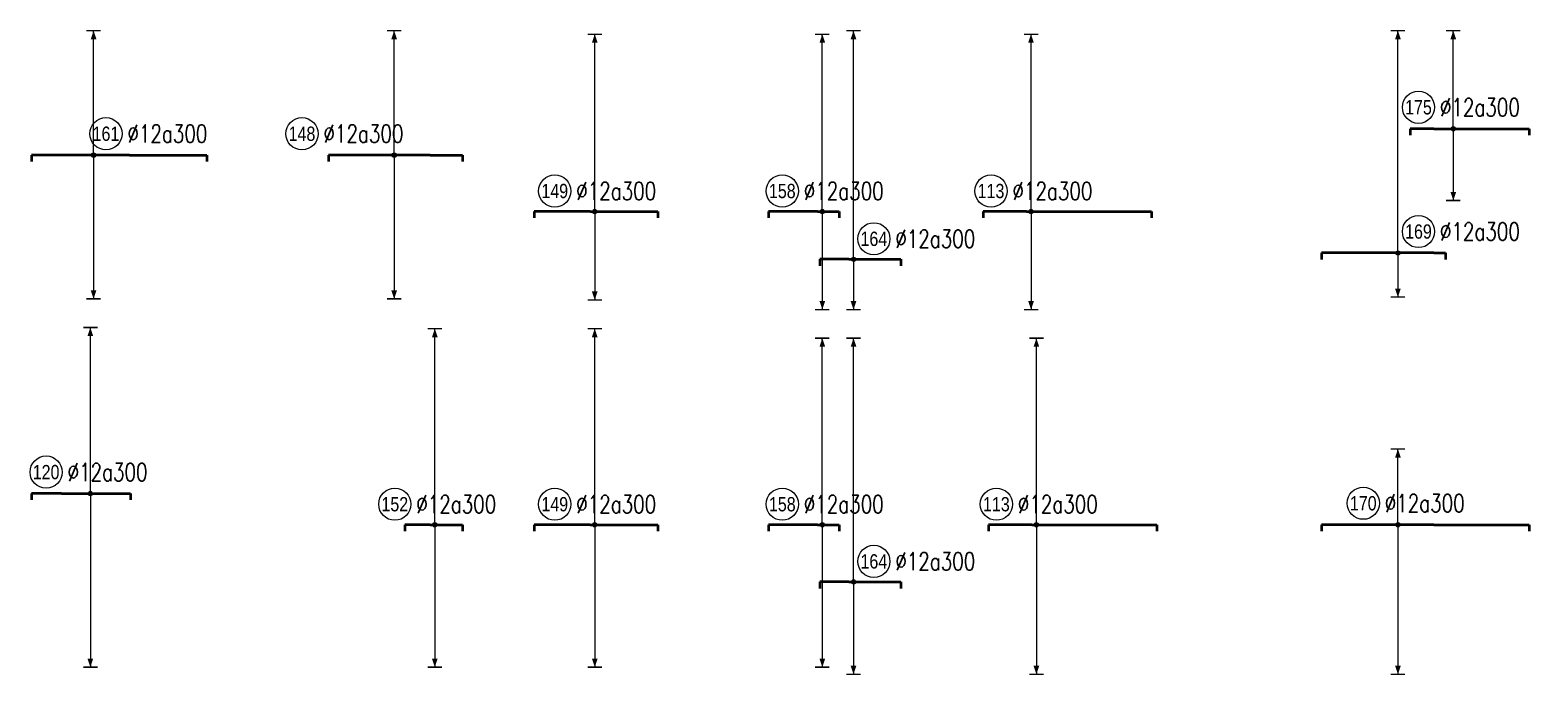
# Model space of a CAD drawing. Header units: millimetres. Extents: x -415354 to 883813, y -531490 to 486716.
# Drawn here: x 111759 to 153650, y -90420 to -72380 of the extents above; entities that cross this region are included whole.
import ezdxf
from ezdxf.enums import TextEntityAlignment as Align

# ---------------------------------------------------------------- set-up
doc = ezdxf.new("R2010")
doc.units = ezdxf.units.MM
doc.header["$MEASUREMENT"] = 0
for name, color, linetype, lineweight in [('NDC_S_DIM', 1, 'Continuous', 15), ('NDC_S_REBAR', 4, 'Continuous', 35), ('NDC_S_VN TEXT', 7, 'Continuous', 20)]:
    doc.layers.add(name, color=color, linetype=linetype, lineweight=lineweight)
doc.styles.add('ARIAL', font='arial.ttf', dxfattribs={"width": 0.8})
doc.styles.add('NDC_EN TXT', font='romans.shx', dxfattribs={"width": 0.8})

# ---------------------------------------------------------------- blocks, each defined once
blk = doc.blocks.new('*U143')
h = blk.add_hatch(color=6)
edge = h.paths.add_edge_path()
edge.add_arc((-5.03, 0), 0.3, 0, 360)
at = {"layer": 'NDC_S_DIM', "color": 8}
for q in [(-5.03, 17.41), (-5.03, -20.09)]:
    blk.add_line((-5.03, 0), q, dxfattribs=at)
for points in [[(-6.03, 17.41, 0.2, 0.2, 0), (-4.03, 17.41, 0, 0, 0)], [(-6.03, -20.09, 0.2, 0.2, 0), (-4.03, -20.09, 0, 0, 0)]]:
    blk.add_lwpolyline(points, format="xyseb", dxfattribs=at)
at = {"layer": 'NDC_S_DIM'}
blk.add_circle((-3.3, 3), 2.25, dxfattribs=at)
at = {"layer": 'NDC_S_DIM', "color": 6}
blk.add_circle((-5.03, 0), 0.3, dxfattribs=at)
at = {"layer": 'NDC_S_DIM', "color": 8}
for points in [[(-5.43, 16.21), (-5.03, 17.41), (-4.63, 16.21)], [(-5.43, -18.89), (-5.03, -20.09), (-4.63, -18.89)]]:
    blk.add_solid(points, dxfattribs=at)
at = {"layer": 'NDC_S_REBAR'}
for p, q in [((0, 0), (-13.71, 0)), ((-13.71, 0), (-13.71, -0.9)), ((0, 0), (10.79, 0)), ((10.79, 0), (10.79, -0.9)), ((-13.71, -0.9), (-13.71, -0.9)), ((10.79, -0.9), (10.79, -0.9))]:
    blk.add_line(p, q, dxfattribs=at)
at = {"layer": 'NDC_S_VN TEXT', "color": 3, "style": 'NDC_EN TXT', "width": 0.75}
blk.add_attdef('DKT', (-0.3, 1.75), '', height=2.5, dxfattribs=at)
at = {"layer": 'NDC_S_VN TEXT', "style": 'ARIAL', "width": 0.8}
blk.add_attdef('KHT', text='', height=2, dxfattribs=at).set_placement((-3.3, 3), align=Align.MIDDLE_CENTER)
blk = doc.blocks.new('*U142')
h = blk.add_hatch(color=6)
edge = h.paths.add_edge_path()
edge.add_arc((-5.03, 0), 0.3, 0, 360)
at = {"layer": 'NDC_S_DIM', "color": 8}
for q in [(-5.03, 17.41), (-5.03, -20.09)]:
    blk.add_line((-5.03, 0), q, dxfattribs=at)
for points in [[(-6.03, 17.41, 0.2, 0.2, 0), (-4.03, 17.41, 0, 0, 0)], [(-6.03, -20.09, 0.2, 0.2, 0), (-4.03, -20.09, 0, 0, 0)]]:
    blk.add_lwpolyline(points, format="xyseb", dxfattribs=at)
at = {"layer": 'NDC_S_DIM'}
blk.add_circle((-17.91, 3), 2.25, dxfattribs=at)
at = {"layer": 'NDC_S_DIM', "color": 6}
blk.add_circle((-5.03, 0), 0.3, dxfattribs=at)
at = {"layer": 'NDC_S_DIM', "color": 8}
for points in [[(-5.43, 16.21), (-5.03, 17.41), (-4.63, 16.21)], [(-5.43, -18.89), (-5.03, -20.09), (-4.63, -18.89)]]:
    blk.add_solid(points, dxfattribs=at)
at = {"layer": 'NDC_S_REBAR'}
for p, q in [((0, 0), (-14.21, 0)), ((-14.21, 0), (-14.21, -0.9)), ((0, 0), (4.54, 0)), ((4.54, 0), (4.54, -0.9)), ((-14.21, -0.9), (-14.21, -0.9)), ((4.54, -0.9), (4.54, -0.9))]:
    blk.add_line(p, q, dxfattribs=at)
at = {"layer": 'NDC_S_VN TEXT', "color": 3, "style": 'NDC_EN TXT', "width": 0.75}
blk.add_attdef('DKT', (-14.91, 1.75), '', height=2.5, dxfattribs=at)
at = {"layer": 'NDC_S_VN TEXT', "style": 'ARIAL', "width": 0.8}
blk.add_attdef('KHT', text='', height=2, dxfattribs=at).set_placement((-17.91, 3), align=Align.MIDDLE_CENTER)
blk = doc.blocks.new('*U140')
h = blk.add_hatch(color=6)
edge = h.paths.add_edge_path()
edge.add_arc((0.65, 0), 0.3, 0, 360)
at = {"layer": 'NDC_S_DIM', "color": 8}
for q in [(0.65, 24.79), (0.65, -12.37)]:
    blk.add_line((0.65, 0), q, dxfattribs=at)
for points in [[(-0.35, 24.79, 0.2, 0.2, 0), (1.65, 24.79, 0, 0, 0)], [(-0.35, -12.37, 0.2, 0.2, 0), (1.65, -12.37, 0, 0, 0)]]:
    blk.add_lwpolyline(points, format="xyseb", dxfattribs=at)
at = {"layer": 'NDC_S_DIM'}
blk.add_circle((-4.94, 2.87), 2.25, dxfattribs=at)
at = {"layer": 'NDC_S_DIM', "color": 6}
blk.add_circle((0.65, 0), 0.3, dxfattribs=at)
at = {"layer": 'NDC_S_DIM', "color": 8}
for points in [[(0.25, 23.59), (0.65, 24.79), (1.05, 23.59)], [(0.25, -11.17), (0.65, -12.37), (1.05, -11.17)]]:
    blk.add_solid(points, dxfattribs=at)
at = {"layer": 'NDC_S_REBAR'}
for p, q in [((0, 0), (-7.81, 0)), ((-7.81, 0), (-7.81, -0.9)), ((0, 0), (9.44, 0)), ((9.44, 0), (9.44, -0.9)), ((-7.81, -0.9), (-7.81, -0.9)), ((9.44, -0.9), (9.44, -0.9))]:
    blk.add_line(p, q, dxfattribs=at)
at = {"layer": 'NDC_S_VN TEXT', "style": 'ARIAL', "width": 0.8}
blk.add_attdef('KHT', text='', height=2, dxfattribs=at).set_placement((-4.94, 2.87), align=Align.MIDDLE_CENTER)
at = {"layer": 'NDC_S_VN TEXT', "color": 3, "style": 'NDC_EN TXT', "width": 0.75}
blk.add_attdef('DKT', (-1.94, 1.62), '', height=2.5, dxfattribs=at)
blk = doc.blocks.new('*U141')
h = blk.add_hatch(color=6)
edge = h.paths.add_edge_path()
edge.add_arc((0.65, 0), 0.3, 0, 360)
at = {"layer": 'NDC_S_DIM', "color": 8}
for q in [(0.65, 24.79), (0.65, -13.71)]:
    blk.add_line((0.65, 0), q, dxfattribs=at)
for points in [[(-0.35, 24.79, 0.2, 0.2, 0), (1.65, 24.79, 0, 0, 0)], [(-0.35, -13.71, 0.2, 0.2, 0), (1.65, -13.71, 0, 0, 0)]]:
    blk.add_lwpolyline(points, format="xyseb", dxfattribs=at)
at = {"layer": 'NDC_S_DIM'}
blk.add_circle((-4.94, 2.87), 2.25, dxfattribs=at)
at = {"layer": 'NDC_S_DIM', "color": 6}
blk.add_circle((0.65, 0), 0.3, dxfattribs=at)
at = {"layer": 'NDC_S_DIM', "color": 8}
for points in [[(0.25, 23.59), (0.65, 24.79), (1.05, 23.59)], [(0.25, -12.51), (0.65, -13.71), (1.05, -12.51)]]:
    blk.add_solid(points, dxfattribs=at)
at = {"layer": 'NDC_S_REBAR'}
for p, q in [((0, 0), (-6.85, 0)), ((-6.85, 0), (-6.85, -0.9)), ((0, 0), (3, 0)), ((3, 0), (3, -0.9)), ((-6.85, -0.9), (-6.85, -0.9)), ((3, -0.9), (3, -0.9))]:
    blk.add_line(p, q, dxfattribs=at)
at = {"layer": 'NDC_S_VN TEXT', "style": 'ARIAL', "width": 0.8}
blk.add_attdef('KHT', text='', height=2, dxfattribs=at).set_placement((-4.94, 2.87), align=Align.MIDDLE_CENTER)
at = {"layer": 'NDC_S_VN TEXT', "color": 3, "style": 'NDC_EN TXT', "width": 0.75}
blk.add_attdef('DKT', (-1.94, 1.62), '', height=2.5, dxfattribs=at)
blk = doc.blocks.new('*U139')
h = blk.add_hatch(color=6)
edge = h.paths.add_edge_path()
edge.add_arc((0.65, 0), 0.3, 0, 360)
at = {"layer": 'NDC_S_DIM', "color": 8}
for q in [(0.65, 24.79), (0.65, -13.71)]:
    blk.add_line((0.65, 0), q, dxfattribs=at)
for points in [[(-0.35, 24.79, 0.2, 0.2, 0), (1.65, 24.79, 0, 0, 0)], [(-0.35, -13.71, 0.2, 0.2, 0), (1.65, -13.71, 0, 0, 0)]]:
    blk.add_lwpolyline(points, format="xyseb", dxfattribs=at)
at = {"layer": 'NDC_S_DIM'}
blk.add_circle((-4.94, 2.87), 2.25, dxfattribs=at)
at = {"layer": 'NDC_S_DIM', "color": 6}
blk.add_circle((0.65, 0), 0.3, dxfattribs=at)
at = {"layer": 'NDC_S_DIM', "color": 8}
for points in [[(0.25, 23.59), (0.65, 24.79), (1.05, 23.59)], [(0.25, -12.51), (0.65, -13.71), (1.05, -12.51)]]:
    blk.add_solid(points, dxfattribs=at)
at = {"layer": 'NDC_S_REBAR'}
for p, q in [((0, 0), (-6.02, 0)), ((-6.02, 0), (-6.02, -0.9)), ((0, 0), (17.48, 0)), ((17.48, 0), (17.48, -0.9)), ((-6.02, -0.9), (-6.02, -0.9)), ((17.48, -0.9), (17.48, -0.9))]:
    blk.add_line(p, q, dxfattribs=at)
at = {"layer": 'NDC_S_VN TEXT', "style": 'ARIAL', "width": 0.8}
blk.add_attdef('KHT', text='', height=2, dxfattribs=at).set_placement((-4.94, 2.87), align=Align.MIDDLE_CENTER)
at = {"layer": 'NDC_S_VN TEXT', "color": 3, "style": 'NDC_EN TXT', "width": 0.75}
blk.add_attdef('DKT', (-1.94, 1.62), '', height=2.5, dxfattribs=at)
blk = doc.blocks.new('*U136')
h = blk.add_hatch(color=6)
edge = h.paths.add_edge_path()
edge.add_arc((-5.03, 0), 0.3, 0, 360)
at = {"layer": 'NDC_S_DIM', "color": 8}
for q in [(-5.03, 31.08), (-5.03, -6.17)]:
    blk.add_line((-5.03, 0), q, dxfattribs=at)
for points in [[(-6.03, 31.08, 0.2, 0.2, 0), (-4.03, 31.08, 0, 0, 0)], [(-6.03, -6.17, 0.2, 0.2, 0), (-4.03, -6.17, 0, 0, 0)]]:
    blk.add_lwpolyline(points, format="xyseb", dxfattribs=at)
at = {"layer": 'NDC_S_DIM'}
blk.add_circle((-2.16, 3), 2.25, dxfattribs=at)
at = {"layer": 'NDC_S_DIM', "color": 6}
blk.add_circle((-5.03, 0), 0.3, dxfattribs=at)
at = {"layer": 'NDC_S_DIM', "color": 8}
for points in [[(-5.43, 29.88), (-5.03, 31.08), (-4.63, 29.88)], [(-5.43, -4.97), (-5.03, -6.17), (-4.63, -4.97)]]:
    blk.add_solid(points, dxfattribs=at)
at = {"layer": 'NDC_S_REBAR'}
for p, q in [((0, 0), (-15.71, 0)), ((-15.71, 0), (-15.71, -0.9)), ((0, 0), (1.64, 0)), ((1.64, 0), (1.64, -0.9)), ((-15.71, -0.9), (-15.71, -0.9)), ((1.64, -0.9), (1.64, -0.9))]:
    blk.add_line(p, q, dxfattribs=at)
at = {"layer": 'NDC_S_VN TEXT', "color": 3, "style": 'NDC_EN TXT', "width": 0.75}
blk.add_attdef('DKT', (0.84, 1.75), '', height=2.5, dxfattribs=at)
at = {"layer": 'NDC_S_VN TEXT', "style": 'ARIAL', "width": 0.8}
blk.add_attdef('KHT', text='', height=2, dxfattribs=at).set_placement((-2.16, 3), align=Align.MIDDLE_CENTER)
blk = doc.blocks.new('*U134')
h = blk.add_hatch(color=6)
edge = h.paths.add_edge_path()
edge.add_arc((0.65, 0), 0.3, 0, 360)
at = {"layer": 'NDC_S_DIM', "color": 8}
for q in [(0.65, 27.42), (0.65, -19.92)]:
    blk.add_line((0.65, 0), q, dxfattribs=at)
for points in [[(-0.35, 27.42, 0.2, 0.2, 0), (1.65, 27.42, 0, 0, 0)], [(-0.35, -19.92, 0.2, 0.2, 0), (1.65, -19.92, 0, 0, 0)]]:
    blk.add_lwpolyline(points, format="xyseb", dxfattribs=at)
at = {"layer": 'NDC_S_DIM'}
blk.add_circle((-4.94, 2.87), 2.25, dxfattribs=at)
at = {"layer": 'NDC_S_DIM', "color": 6}
blk.add_circle((0.65, 0), 0.3, dxfattribs=at)
at = {"layer": 'NDC_S_DIM', "color": 8}
for points in [[(0.25, 26.22), (0.65, 27.42), (1.05, 26.22)], [(0.25, -18.72), (0.65, -19.92), (1.05, -18.72)]]:
    blk.add_solid(points, dxfattribs=at)
at = {"layer": 'NDC_S_REBAR'}
for p, q in [((0, 0), (-3.56, 0)), ((-3.56, 0), (-3.56, -0.9)), ((0, 0), (4.54, 0)), ((4.54, 0), (4.54, -0.9)), ((-3.56, -0.9), (-3.56, -0.9)), ((4.54, -0.9), (4.54, -0.9))]:
    blk.add_line(p, q, dxfattribs=at)
at = {"layer": 'NDC_S_VN TEXT', "style": 'ARIAL', "width": 0.8}
blk.add_attdef('KHT', text='', height=2, dxfattribs=at).set_placement((-4.94, 2.87), align=Align.MIDDLE_CENTER)
at = {"layer": 'NDC_S_VN TEXT', "color": 3, "style": 'NDC_EN TXT', "width": 0.75}
blk.add_attdef('DKT', (-1.94, 1.62), '', height=2.5, dxfattribs=at)
blk = doc.blocks.new('*U135')
h = blk.add_hatch(color=6)
edge = h.paths.add_edge_path()
edge.add_arc((0.65, 0), 0.3, 0, 360)
at = {"layer": 'NDC_S_DIM', "color": 8}
for q in [(0.65, 27.42), (0.65, -19.92)]:
    blk.add_line((0.65, 0), q, dxfattribs=at)
for points in [[(-0.35, 27.42, 0.2, 0.2, 0), (1.65, 27.42, 0, 0, 0)], [(-0.35, -19.92, 0.2, 0.2, 0), (1.65, -19.92, 0, 0, 0)]]:
    blk.add_lwpolyline(points, format="xyseb", dxfattribs=at)
at = {"layer": 'NDC_S_DIM'}
blk.add_circle((-4.94, 2.87), 2.25, dxfattribs=at)
at = {"layer": 'NDC_S_DIM', "color": 6}
blk.add_circle((0.65, 0), 0.3, dxfattribs=at)
at = {"layer": 'NDC_S_DIM', "color": 8}
for points in [[(0.25, 26.22), (0.65, 27.42), (1.05, 26.22)], [(0.25, -18.72), (0.65, -19.92), (1.05, -18.72)]]:
    blk.add_solid(points, dxfattribs=at)
at = {"layer": 'NDC_S_REBAR'}
for p, q in [((0, 0), (-7.81, 0)), ((-7.81, 0), (-7.81, -0.9)), ((0, 0), (9.44, 0)), ((9.44, 0), (9.44, -0.9)), ((-7.81, -0.9), (-7.81, -0.9)), ((9.44, -0.9), (9.44, -0.9))]:
    blk.add_line(p, q, dxfattribs=at)
at = {"layer": 'NDC_S_VN TEXT', "style": 'ARIAL', "width": 0.8}
blk.add_attdef('KHT', text='', height=2, dxfattribs=at).set_placement((-4.94, 2.87), align=Align.MIDDLE_CENTER)
at = {"layer": 'NDC_S_VN TEXT', "color": 3, "style": 'NDC_EN TXT', "width": 0.75}
blk.add_attdef('DKT', (-1.94, 1.62), '', height=2.5, dxfattribs=at)
blk = doc.blocks.new('*U131')
h = blk.add_hatch(color=6)
edge = h.paths.add_edge_path()
edge.add_arc((0.65, 0), 0.3, 0, 360)
at = {"layer": 'NDC_S_DIM', "color": 8}
for q in [(0.65, 26.08), (0.65, -19.92)]:
    blk.add_line((0.65, 0), q, dxfattribs=at)
for points in [[(-0.35, 26.08, 0.2, 0.2, 0), (1.65, 26.08, 0, 0, 0)], [(-0.35, -19.92, 0.2, 0.2, 0), (1.65, -19.92, 0, 0, 0)]]:
    blk.add_lwpolyline(points, format="xyseb", dxfattribs=at)
at = {"layer": 'NDC_S_DIM'}
blk.add_circle((-4.94, 2.87), 2.25, dxfattribs=at)
at = {"layer": 'NDC_S_DIM', "color": 6}
blk.add_circle((0.65, 0), 0.3, dxfattribs=at)
at = {"layer": 'NDC_S_DIM', "color": 8}
for points in [[(0.25, 24.88), (0.65, 26.08), (1.05, 24.88)], [(0.25, -18.72), (0.65, -19.92), (1.05, -18.72)]]:
    blk.add_solid(points, dxfattribs=at)
at = {"layer": 'NDC_S_REBAR'}
for p, q in [((0, 0), (-6.85, 0)), ((-6.85, 0), (-6.85, -0.9)), ((0, 0), (3, 0)), ((3, 0), (3, -0.9)), ((-6.85, -0.9), (-6.85, -0.9)), ((3, -0.9), (3, -0.9))]:
    blk.add_line(p, q, dxfattribs=at)
at = {"layer": 'NDC_S_VN TEXT', "style": 'ARIAL', "width": 0.8}
blk.add_attdef('KHT', text='', height=2, dxfattribs=at).set_placement((-4.94, 2.87), align=Align.MIDDLE_CENTER)
at = {"layer": 'NDC_S_VN TEXT', "color": 3, "style": 'NDC_EN TXT', "width": 0.75}
blk.add_attdef('DKT', (-1.94, 1.62), '', height=2.5, dxfattribs=at)
blk = doc.blocks.new('*U132')
h = blk.add_hatch(color=6)
edge = h.paths.add_edge_path()
edge.add_arc((0.65, 0), 0.3, 0, 360)
at = {"layer": 'NDC_S_DIM', "color": 8}
for q in [(0.65, 26.08), (0.65, -20.92)]:
    blk.add_line((0.65, 0), q, dxfattribs=at)
for points in [[(-0.35, 26.08, 0.2, 0.2, 0), (1.65, 26.08, 0, 0, 0)], [(-0.35, -20.92, 0.2, 0.2, 0), (1.65, -20.92, 0, 0, 0)]]:
    blk.add_lwpolyline(points, format="xyseb", dxfattribs=at)
at = {"layer": 'NDC_S_DIM'}
blk.add_circle((-4.94, 2.87), 2.25, dxfattribs=at)
at = {"layer": 'NDC_S_DIM', "color": 6}
blk.add_circle((0.65, 0), 0.3, dxfattribs=at)
at = {"layer": 'NDC_S_DIM', "color": 8}
for points in [[(0.25, 24.88), (0.65, 26.08), (1.05, 24.88)], [(0.25, -19.72), (0.65, -20.92), (1.05, -19.72)]]:
    blk.add_solid(points, dxfattribs=at)
at = {"layer": 'NDC_S_REBAR'}
for p, q in [((0, 0), (-6.02, 0)), ((-6.02, 0), (-6.02, -0.9)), ((0, 0), (17.48, 0)), ((17.48, 0), (17.48, -0.9)), ((-6.02, -0.9), (-6.02, -0.9)), ((17.48, -0.9), (17.48, -0.9))]:
    blk.add_line(p, q, dxfattribs=at)
at = {"layer": 'NDC_S_VN TEXT', "style": 'ARIAL', "width": 0.8}
blk.add_attdef('KHT', text='', height=2, dxfattribs=at).set_placement((-4.94, 2.87), align=Align.MIDDLE_CENTER)
at = {"layer": 'NDC_S_VN TEXT', "color": 3, "style": 'NDC_EN TXT', "width": 0.75}
blk.add_attdef('DKT', (-1.94, 1.62), '', height=2.5, dxfattribs=at)
blk = doc.blocks.new('*U133')
h = blk.add_hatch(color=6)
edge = h.paths.add_edge_path()
edge.add_arc((-5.03, 0), 0.3, 0, 360)
at = {"layer": 'NDC_S_DIM', "color": 8}
for q in [(-5.03, 10.58), (-5.03, -20.92)]:
    blk.add_line((-5.03, 0), q, dxfattribs=at)
for points in [[(-6.03, 10.58, 0.2, 0.2, 0), (-4.03, 10.58, 0, 0, 0)], [(-6.03, -20.92, 0.2, 0.2, 0), (-4.03, -20.92, 0, 0, 0)]]:
    blk.add_lwpolyline(points, format="xyseb", dxfattribs=at)
at = {"layer": 'NDC_S_DIM'}
blk.add_circle((-9.87, 3), 2.25, dxfattribs=at)
at = {"layer": 'NDC_S_DIM', "color": 6}
blk.add_circle((-5.03, 0), 0.3, dxfattribs=at)
at = {"layer": 'NDC_S_DIM', "color": 8}
for points in [[(-5.43, 9.38), (-5.03, 10.58), (-4.63, 9.38)], [(-5.43, -19.72), (-5.03, -20.92), (-4.63, -19.72)]]:
    blk.add_solid(points, dxfattribs=at)
at = {"layer": 'NDC_S_REBAR'}
for p, q in [((0, 0), (-15.71, 0)), ((-15.71, 0), (-15.71, -0.9)), ((0, 0), (13.29, 0)), ((13.29, 0), (13.29, -0.9)), ((-15.71, -0.9), (-15.71, -0.9)), ((13.29, -0.9), (13.29, -0.9))]:
    blk.add_line(p, q, dxfattribs=at)
at = {"layer": 'NDC_S_VN TEXT', "color": 3, "style": 'NDC_EN TXT', "width": 0.75}
blk.add_attdef('DKT', (-6.87, 1.75), '', height=2.5, dxfattribs=at)
at = {"layer": 'NDC_S_VN TEXT', "style": 'ARIAL', "width": 0.8}
blk.add_attdef('KHT', text='', height=2, dxfattribs=at).set_placement((-9.87, 3), align=Align.MIDDLE_CENTER)
blk = doc.blocks.new('*U28')
h = blk.add_hatch(color=6)
edge = h.paths.add_edge_path()
edge.add_arc((4.02, 0), 0.3, 0, 360)
at = {"layer": 'NDC_S_DIM', "color": 8}
for q in [(4.02, 23.22), (4.02, -24.28)]:
    blk.add_line((4.02, 0), q, dxfattribs=at)
for points in [[(3.02, 23.22, 0.2, 0.2, 0), (5.02, 23.22, 0, 0, 0)], [(3.02, -24.28, 0.2, 0.2, 0), (5.02, -24.28, 0, 0, 0)]]:
    blk.add_lwpolyline(points, format="xyseb", dxfattribs=at)
at = {"layer": 'NDC_S_DIM'}
blk.add_circle((-2.16, 3), 2.25, dxfattribs=at)
at = {"layer": 'NDC_S_DIM', "color": 6}
blk.add_circle((4.02, 0), 0.3, dxfattribs=at)
at = {"layer": 'NDC_S_DIM', "color": 8}
for points in [[(3.62, 22.02), (4.02, 23.22), (4.42, 22.02)], [(3.62, -23.08), (4.02, -24.28), (4.42, -23.08)]]:
    blk.add_solid(points, dxfattribs=at)
at = {"layer": 'NDC_S_REBAR'}
for p, q in [((0, 0), (-4.21, 0)), ((-4.21, 0), (-4.21, -0.9)), ((0, 0), (9.64, 0)), ((9.64, 0), (9.64, -0.9)), ((-4.21, -0.9), (-4.21, -0.9)), ((9.64, -0.9), (9.64, -0.9))]:
    blk.add_line(p, q, dxfattribs=at)
at = {"layer": 'NDC_S_VN TEXT', "color": 3, "style": 'NDC_EN TXT', "width": 0.75}
blk.add_attdef('DKT', (0.84, 1.75), '', height=2.5, dxfattribs=at)
at = {"layer": 'NDC_S_VN TEXT', "style": 'ARIAL', "width": 0.8}
blk.add_attdef('KHT', text='', height=2, dxfattribs=at).set_placement((-2.16, 3), align=Align.MIDDLE_CENTER)
blk = doc.blocks.new('*U275')
h = blk.add_hatch(color=6)
edge = h.paths.add_edge_path()
edge.add_arc((0.65, 0), 0.3, 0, 360)
at = {"layer": 'NDC_S_DIM', "color": 8}
for q in [(0.65, 31.97), (0.65, -7.03)]:
    blk.add_line((0.65, 0), q, dxfattribs=at)
for points in [[(-0.35, 31.97, 0.2, 0.2, 0), (1.65, 31.97, 0, 0, 0)], [(-0.35, -7.03, 0.2, 0.2, 0), (1.65, -7.03, 0, 0, 0)]]:
    blk.add_lwpolyline(points, format="xyseb", dxfattribs=at)
at = {"layer": 'NDC_S_DIM'}
blk.add_circle((3.49, 2.87), 2.25, dxfattribs=at)
at = {"layer": 'NDC_S_DIM', "color": 6}
blk.add_circle((0.65, 0), 0.3, dxfattribs=at)
at = {"layer": 'NDC_S_DIM', "color": 8}
for points in [[(0.25, 30.77), (0.65, 31.97), (1.05, 30.77)], [(0.25, -5.83), (0.65, -7.03), (1.05, -5.83)]]:
    blk.add_solid(points, dxfattribs=at)
at = {"layer": 'NDC_S_REBAR'}
for p, q in [((0, 0), (-4.07, 0)), ((-4.07, 0), (-4.07, -0.9)), ((0, 0), (7.28, 0)), ((7.28, 0), (7.28, -0.9)), ((-4.07, -0.9), (-4.07, -0.9)), ((7.28, -0.9), (7.28, -0.9))]:
    blk.add_line(p, q, dxfattribs=at)
at = {"layer": 'NDC_S_VN TEXT', "style": 'ARIAL', "width": 0.8}
blk.add_attdef('KHT', text='', height=2, dxfattribs=at).set_placement((3.49, 2.87), align=Align.MIDDLE_CENTER)
at = {"layer": 'NDC_S_VN TEXT', "color": 3, "style": 'NDC_EN TXT', "width": 0.75}
blk.add_attdef('DKT', (6.49, 1.62), '', height=2.5, dxfattribs=at)
blk = doc.blocks.new('*U276')
h = blk.add_hatch(color=6)
edge = h.paths.add_edge_path()
edge.add_arc((0.65, 0), 0.3, 0, 360)
at = {"layer": 'NDC_S_DIM', "color": 8}
for q in [(0.65, 34.08), (0.65, -12.92)]:
    blk.add_line((0.65, 0), q, dxfattribs=at)
for points in [[(-0.35, 34.08, 0.2, 0.2, 0), (1.65, 34.08, 0, 0, 0)], [(-0.35, -12.92, 0.2, 0.2, 0), (1.65, -12.92, 0, 0, 0)]]:
    blk.add_lwpolyline(points, format="xyseb", dxfattribs=at)
at = {"layer": 'NDC_S_DIM'}
blk.add_circle((3.49, 2.87), 2.25, dxfattribs=at)
at = {"layer": 'NDC_S_DIM', "color": 6}
blk.add_circle((0.65, 0), 0.3, dxfattribs=at)
at = {"layer": 'NDC_S_DIM', "color": 8}
for points in [[(0.25, 32.88), (0.65, 34.08), (1.05, 32.88)], [(0.25, -11.72), (0.65, -12.92), (1.05, -11.72)]]:
    blk.add_solid(points, dxfattribs=at)
at = {"layer": 'NDC_S_REBAR'}
for p, q in [((0, 0), (-4.07, 0)), ((-4.07, 0), (-4.07, -0.9)), ((0, 0), (7.28, 0)), ((7.28, 0), (7.28, -0.9)), ((-4.07, -0.9), (-4.07, -0.9)), ((7.28, -0.9), (7.28, -0.9))]:
    blk.add_line(p, q, dxfattribs=at)
at = {"layer": 'NDC_S_VN TEXT', "style": 'ARIAL', "width": 0.8}
blk.add_attdef('KHT', text='', height=2, dxfattribs=at).set_placement((3.49, 2.87), align=Align.MIDDLE_CENTER)
at = {"layer": 'NDC_S_VN TEXT', "color": 3, "style": 'NDC_EN TXT', "width": 0.75}
blk.add_attdef('DKT', (6.49, 1.62), '', height=2.5, dxfattribs=at)
blk = doc.blocks.new('*U280')
h = blk.add_hatch(color=6)
edge = h.paths.add_edge_path()
edge.add_arc((2.71, 0), 0.3, 0, 360)
at = {"layer": 'NDC_S_DIM', "color": 8}
for q in [(2.71, 13.71), (2.71, -10.04)]:
    blk.add_line((2.71, 0), q, dxfattribs=at)
for points in [[(1.71, 13.71, 0.2, 0.2, 0), (3.71, 13.71, 0, 0, 0)], [(1.71, -10.04, 0.2, 0.2, 0), (3.71, -10.04, 0, 0, 0)]]:
    blk.add_lwpolyline(points, format="xyseb", dxfattribs=at)
at = {"layer": 'NDC_S_DIM'}
blk.add_circle((-2.16, 3), 2.25, dxfattribs=at)
at = {"layer": 'NDC_S_DIM', "color": 6}
blk.add_circle((2.71, 0), 0.3, dxfattribs=at)
at = {"layer": 'NDC_S_DIM', "color": 8}
for points in [[(2.31, 12.51), (2.71, 13.71), (3.11, 12.51)], [(2.31, -8.84), (2.71, -10.04), (3.11, -8.84)]]:
    blk.add_solid(points, dxfattribs=at)
at = {"layer": 'NDC_S_REBAR'}
for p, q in [((0, 0), (-3.31, 0)), ((-3.31, 0), (-3.31, -0.9)), ((0, 0), (13.29, 0)), ((13.29, 0), (13.29, -0.9)), ((-3.31, -0.9), (-3.31, -0.9)), ((13.29, -0.9), (13.29, -0.9))]:
    blk.add_line(p, q, dxfattribs=at)
at = {"layer": 'NDC_S_VN TEXT', "color": 3, "style": 'NDC_EN TXT', "width": 0.75}
blk.add_attdef('DKT', (0.84, 1.75), '', height=2.5, dxfattribs=at)
at = {"layer": 'NDC_S_VN TEXT', "style": 'ARIAL', "width": 0.8}
blk.add_attdef('KHT', text='', height=2, dxfattribs=at).set_placement((-2.16, 3), align=Align.MIDDLE_CENTER)

msp = doc.modelspace()

# ---------------------------------------------------------------- block references
at = {"xscale": 200, "yscale": 200, "zscale": 200}
for name, p, values in [('*U143', (114542.5, -75881.7), {'KHT': '161', 'DKT': '%%c12a300'}), ('*U142', (122942.5, -75881.7), {'KHT': '148', 'DKT': '%%c12a300'}), ('*U275', (134643.1, -78794.4), {'KHT': '164', 'DKT': '%%c12a300'}), ('*U136', (150992.4, -78616.8), {'KHT': '169', 'DKT': '%%c12a300'}), ('*U280', (150992.4, -75141.9), {'KHT': '175', 'DKT': '%%c12a300'}), ('*U140', (127411.9, -77457.8), {'KHT': '149', 'DKT': '%%c12a300'}), ('*U141', (133770.8, -77457.8), {'KHT': '158', 'DKT': '%%c12a300'}), ('*U139', (139603.6, -77457.8), {'KHT': '113', 'DKT': '%%c12a300'}), ('*U28', (112642, -85344.4), {'KHT': '120', 'DKT': '%%c12a300'}), ('*U134', (122942.5, -86216.4), {'KHT': '152', 'DKT': '%%c12a300'}), ('*U135', (127411.9, -86216.4), {'KHT': '149', 'DKT': '%%c12a300'}), ('*U131', (133770.8, -86216.4), {'KHT': '158', 'DKT': '%%c12a300'}), ('*U276', (134643.1, -87815.2), {'KHT': '164', 'DKT': '%%c12a300'}), ('*U132', (139753.6, -86216.4), {'KHT': '113', 'DKT': '%%c12a300'}), ('*U133', (150992.4, -86215.4), {'KHT': '170', 'DKT': '%%c12a300'})]:
    msp.add_blockref(name, p, dxfattribs=at).add_auto_attribs(values)

doc.saveas('drawing.dxf')
